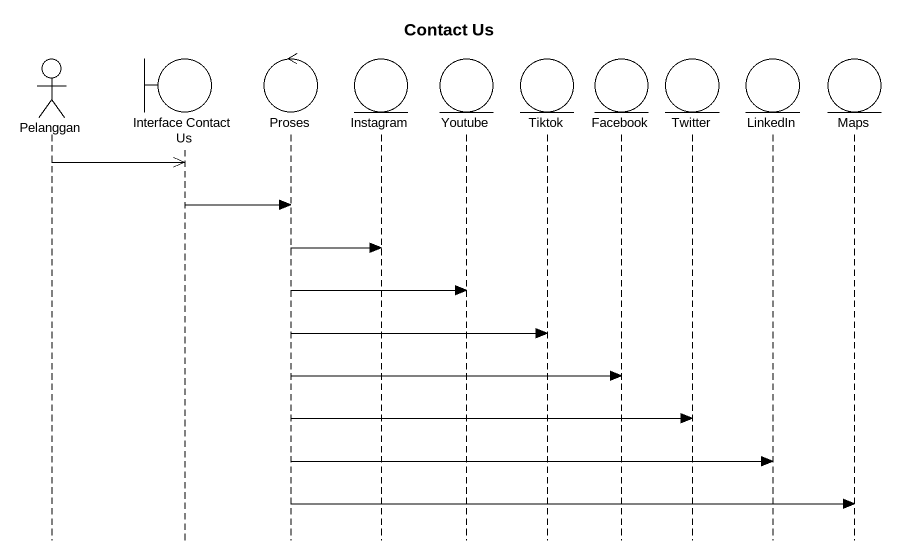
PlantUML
@startuml
title Contact Us
hide footbox
actor Pelanggan
boundary "Interface Contact Us" as Interface_Contact_Us
control Proses
entity Instagram
entity Youtube
entity Tiktok
entity Facebook
entity Twitter
entity LinkedIn
entity Maps

Pelanggan ->> Interface_Contact_Us
Interface_Contact_Us -> Proses
Proses -> Instagram
Proses -> Youtube
Proses -> Tiktok
Proses -> Facebook
Proses -> Twitter
Proses -> LinkedIn
Proses -> Maps
@enduml
